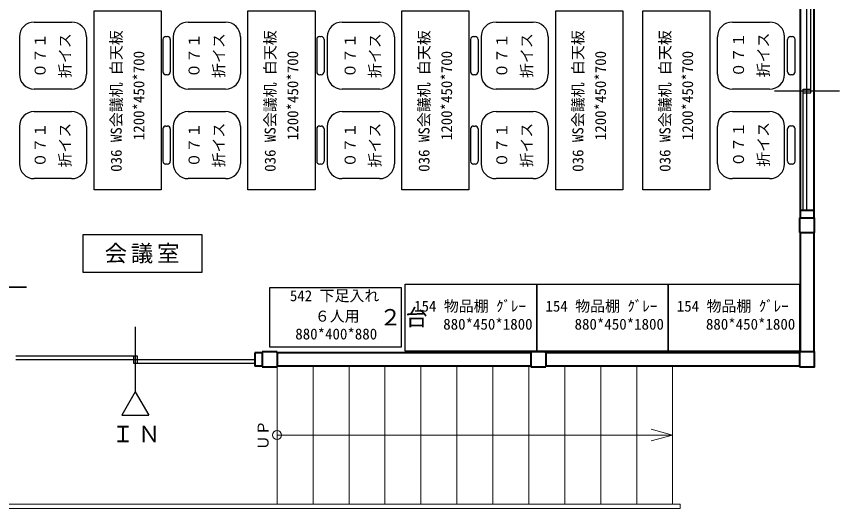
# Model space of a CAD drawing. Units: millimetres at full size, sheet at 1:50; details may follow other scales. Extents: x -8655 to 8652, y -6913 to 6546.
# Drawn here: x 2009 to 7524, y -113 to 3186 of the extents above; entities that cross this region are included whole.
import ezdxf
from ezdxf.enums import TextEntityAlignment as Align

# ---------------------------------------------------------------- set-up
doc = ezdxf.new("R2010")
doc.units = ezdxf.units.MM
doc.header["$LTSCALE"] = 50
for name, color, linetype, lineweight in [('0-2', 2, 'Continuous', 40), ('0-3', 7, 'Continuous', 25), ('0-F', 4, 'Continuous', 18)]:
    doc.layers.add(name, color=color, linetype=linetype, lineweight=lineweight)
doc.styles.add('ＭＳ ゴシック', font='')
doc.styles.get('ＭＳ ゴシック').set_extended_font_data('MS Gothic')

msp = doc.modelspace()

# ---------------------------------------------------------------- linework, layer by layer
at = {"layer": '0-2'}
for p, q in [((7260.47, 3536.58), (7260.47, 1836.58)), ((7350.47, 3536.58), (7350.47, 1836.58)), ((7260.47, 1886.58), (7350.47, 1886.58)), ((7260.47, 1836.58), (7255.47, 1836.58)), ((7255.47, 1836.58), (7255.47, 1736.58)), ((7355.47, 1736.58), (7355.47, 1836.58)), ((7260.47, 1736.58), (7255.47, 1736.58)), ((7260.47, 1736.58), (7260.47, 936.58)), ((7350.47, 1736.58), (7350.47, 936.58)), ((3605.47, 931.58), (3605.47, 841.58)), ((3655.47, 931.58), (3605.47, 931.58)), ((3655.47, 931.58), (3655.47, 936.58)), ((3755.47, 936.58), (3655.47, 936.58)), ((3755.47, 931.58), (3755.47, 936.58)), ((5455.47, 931.58), (3755.47, 931.58)), ((5455.47, 931.58), (5455.47, 936.58)), ((5555.47, 936.58), (5455.47, 936.58)), ((5555.47, 931.58), (5555.47, 936.58)), ((7255.47, 931.58), (5555.47, 931.58)), ((3655.47, 841.58), (3605.47, 841.58)), ((3655.47, 836.58), (3755.47, 836.58)), ((5455.47, 841.58), (3755.47, 841.58)), ((5455.47, 836.58), (5555.47, 836.58)), ((7255.47, 841.58), (5555.47, 841.58))]:
    msp.add_line(p, q, dxfattribs=at)
at = {"layer": '0-2', "color": 7, "lineweight": 25}
for p, q in [((7305.47, 1886.58), (7305.47, 3486.58)), ((7330.47, 2674.08), (7330.47, 3486.58)), ((7087.34, 2686.58), (7523.59, 2686.58)), ((7280.47, 1886.58), (7280.47, 2699.08)), ((7280.47, 2699.08), (7330.47, 2699.08)), ((7280.47, 2674.08), (7330.47, 2674.08)), ((2805.47, 1104.71), (2805.47, 668.46)), ((2005.46, 911.58), (2817.97, 911.58)), ((2005.46, 886.58), (3605.47, 886.58)), ((2792.97, 911.58), (2792.97, 861.58)), ((2817.97, 911.58), (2817.97, 861.58)), ((2792.97, 861.58), (3605.47, 861.58))]:
    msp.add_line(p, q, dxfattribs=at)
at = {"layer": '0-2', "color": 3, "lineweight": 35}
msp.add_line((1785.03, 1371.58), (2076.64, 1371.58), dxfattribs=at)
at = {"layer": '0-2', "color": 4, "lineweight": 18}
for p, q in [((3755.47, 836.58), (3755.47, -83.42)), ((3996.37, 837.04), (3996.37, -83.42)), ((4237.28, 837.49), (4237.28, -83.42)), ((4478.19, 837.95), (4478.19, -83.42)), ((4719.1, 838.4), (4719.1, -83.42)), ((4960.01, 838.86), (4960.01, -83.42)), ((5200.92, 839.31), (5200.92, -83.42)), ((5441.83, 839.77), (5441.83, -83.42)), ((5682.74, 840.22), (5682.74, -83.42)), ((5923.65, 840.67), (5923.65, -83.42)), ((6164.56, 841.13), (6164.56, -83.42)), ((6405.47, 841.58), (6405.47, -83.42)), ((6405.47, 379.08), (6260.58, 417.91)), ((3755.47, 379.08), (6405.47, 379.08)), ((6405.47, 379.08), (6260.58, 340.26)), ((-6244.53, -113.42), (6455.47, -113.42))]:
    msp.add_line(p, q, dxfattribs=at)
at = {"layer": '0-2'}
for points in [[(7260.47, 1836.58), (7350.47, 1836.58), (7355.47, 1836.58)], [(7260.47, 1736.58), (7350.47, 1736.58), (7355.47, 1736.58)], [(3655.47, 931.58), (3655.47, 841.58), (3655.47, 836.58)], [(3755.47, 931.58), (3755.47, 841.58), (3755.47, 836.58)], [(5455.47, 931.58), (5455.47, 841.58), (5455.47, 836.58)], [(5555.47, 931.58), (5555.47, 841.58), (5555.47, 836.58)]]:
    msp.add_lwpolyline(points, dxfattribs=at)
msp.add_lwpolyline([(7255.47, 836.58), (7355.47, 836.58), (7355.47, 936.58), (7255.47, 936.58)], close=True, dxfattribs=at)
at = {"layer": '0-2', "color": 4, "lineweight": 18}
msp.add_lwpolyline([(-6244.53, -83.42), (6455.47, -83.42), (6455.47, -113.42)], dxfattribs=at)
msp.add_circle((3755.47, 379.08), 30, dxfattribs=at)
at = {"layer": '0-3'}
for p, q in [((2128.78, 3148.37), (2378.78, 3148.37)), ((3159.84, 3148.37), (3409.84, 3148.37)), ((4190.91, 3148.37), (4440.91, 3148.37)), ((5221.97, 3148.37), (5471.97, 3148.37)), ((6805.4, 3148.37), (7055.4, 3148.37)), ((2028.78, 3048.37), (2028.78, 2798.37)), ((2478.78, 3048.37), (2478.78, 2798.37)), ((3009.85, 3051.37), (3019.84, 3051.37)), ((3059.84, 3048.37), (3059.84, 2798.37)), ((3509.85, 3048.37), (3509.85, 2798.37)), ((4040.91, 3051.37), (4050.91, 3051.37)), ((4090.91, 3048.37), (4090.91, 2798.37)), ((4540.91, 3048.37), (4540.91, 2798.37)), ((5071.97, 3051.37), (5081.97, 3051.37)), ((5121.97, 3048.37), (5121.97, 2798.37)), ((5571.97, 3048.37), (5571.97, 2798.37)), ((6705.4, 2798.37), (6705.4, 3048.37)), ((7155.4, 2798.37), (7155.4, 3048.37)), ((7195.4, 3051.5), (7205.4, 3051.5)), ((2989.84, 3031.37), (2989.84, 2815.25)), ((3039.85, 3031.37), (3039.85, 2815.25)), ((4020.91, 3031.37), (4020.91, 2815.25)), ((4070.91, 3031.37), (4070.91, 2815.25)), ((5051.97, 3031.37), (5051.97, 2815.25)), ((5101.97, 3031.37), (5101.97, 2815.25)), ((7175.4, 2815.37), (7175.4, 3031.5)), ((7225.4, 2815.37), (7225.4, 3031.5)), ((3019.84, 2795.25), (3009.85, 2795.25)), ((4050.91, 2795.25), (4040.91, 2795.25)), ((5081.97, 2795.25), (5071.97, 2795.25)), ((7205.4, 2795.37), (7195.4, 2795.37)), ((2378.78, 2698.37), (2128.78, 2698.37)), ((3409.84, 2698.37), (3159.84, 2698.37)), ((4440.91, 2698.37), (4190.91, 2698.37)), ((5471.97, 2698.37), (5221.97, 2698.37)), ((7055.4, 2698.37), (6805.4, 2698.37)), ((2128.78, 2548.37), (2378.78, 2548.37)), ((3159.84, 2548.37), (3409.84, 2548.37)), ((4190.91, 2548.37), (4440.91, 2548.37)), ((5221.97, 2548.37), (5471.97, 2548.37)), ((6805.4, 2548.37), (7055.4, 2548.37)), ((2028.78, 2448.37), (2028.78, 2198.37)), ((2478.78, 2448.37), (2478.78, 2198.37)), ((2989.84, 2431.37), (2989.84, 2215.25)), ((3009.85, 2451.37), (3019.84, 2451.37)), ((3039.85, 2431.37), (3039.85, 2215.25)), ((3059.84, 2448.37), (3059.84, 2198.37)), ((3509.85, 2448.37), (3509.85, 2198.37)), ((4020.91, 2431.37), (4020.91, 2215.25)), ((4040.91, 2451.37), (4050.91, 2451.37)), ((4070.91, 2431.37), (4070.91, 2215.25)), ((4090.91, 2448.37), (4090.91, 2198.37)), ((4540.91, 2448.37), (4540.91, 2198.37)), ((5051.97, 2431.37), (5051.97, 2215.25)), ((5071.97, 2451.37), (5081.97, 2451.37)), ((5101.97, 2431.37), (5101.97, 2215.25)), ((5121.97, 2448.37), (5121.97, 2198.37)), ((5571.97, 2448.37), (5571.97, 2198.37)), ((6705.4, 2198.37), (6705.4, 2448.37)), ((7155.4, 2198.37), (7155.4, 2448.37)), ((7175.4, 2215.37), (7175.4, 2431.5)), ((7195.4, 2451.5), (7205.4, 2451.5)), ((7225.4, 2215.37), (7225.4, 2431.5)), ((3019.84, 2195.25), (3009.85, 2195.25)), ((4050.91, 2195.25), (4040.91, 2195.25)), ((5081.97, 2195.25), (5071.97, 2195.25)), ((7205.4, 2195.37), (7195.4, 2195.37)), ((2378.78, 2098.37), (2128.78, 2098.37)), ((3409.84, 2098.37), (3159.84, 2098.37)), ((4440.91, 2098.37), (4190.91, 2098.37)), ((5471.97, 2098.37), (5221.97, 2098.37)), ((7055.4, 2098.37), (6805.4, 2098.37))]:
    msp.add_line(p, q, dxfattribs=at)
for points in [[(2978.78, 2023.37), (2528.78, 2023.37), (2528.78, 3223.37), (2978.78, 3223.37)], [(4009.84, 2023.37), (3559.84, 2023.37), (3559.84, 3223.37), (4009.84, 3223.37)], [(5040.91, 2023.37), (4590.91, 2023.37), (4590.91, 3223.37), (5040.91, 3223.37)], [(6071.97, 2023.37), (5621.97, 2023.37), (5621.97, 3223.37), (6071.97, 3223.37)], [(6205.4, 3223.37), (6655.4, 3223.37), (6655.4, 2023.37), (6205.4, 2023.37)], [(4614.39, 940.91), (4614.39, 1390.91), (5494.39, 1390.91), (5494.39, 940.91)], [(5494.39, 940.91), (5494.39, 1390.91), (6374.39, 1390.91), (6374.39, 940.91)], [(6374.39, 940.91), (6374.39, 1390.91), (7254.39, 1390.91), (7254.39, 940.91)], [(3706.46, 969.29), (3706.46, 1369.29), (4586.46, 1369.29), (4586.46, 969.29)]]:
    msp.add_lwpolyline(points, close=True, dxfattribs=at)
for centre, radius, start, end in [((2128.78, 3048.37), 100, 90, 180), ((2378.78, 3048.37), 100, 0, 90), ((3159.84, 3048.37), 100, 90, 180), ((3409.84, 3048.37), 100, 0, 90), ((4190.91, 3048.37), 100, 90, 180), ((4440.91, 3048.37), 100, 0, 90), ((5221.97, 3048.37), 100, 90, 180), ((5471.97, 3048.37), 100, 0, 90), ((6805.4, 3048.37), 100, 90, 180), ((7055.4, 3048.37), 100, 0, 90), ((3009.85, 3031.37), 20, 90, 180), ((3019.84, 3031.37), 20, 0, 90), ((4040.91, 3031.37), 20, 90, 180), ((4050.91, 3031.37), 20, 0, 90), ((5071.97, 3031.37), 20, 90, 180), ((5081.97, 3031.37), 20, 0, 90), ((7195.4, 3031.5), 20, 90, 180), ((7205.4, 3031.5), 20, 0, 90), ((3009.85, 2815.25), 20, 180, 270), ((3019.84, 2815.25), 20, 270, 0), ((4040.91, 2815.25), 20, 180, 270), ((4050.91, 2815.25), 20, 270, 0), ((5071.97, 2815.25), 20, 180, 270), ((5081.97, 2815.25), 20, 270, 0), ((7195.4, 2815.37), 20, 180, 270), ((7205.4, 2815.37), 20, 270, 0), ((2128.78, 2798.37), 100, 180, 270), ((2378.78, 2798.37), 100, 270, 0), ((3159.84, 2798.37), 100, 180, 270), ((3409.84, 2798.37), 100, 270, 0), ((4190.91, 2798.37), 100, 180, 270), ((4440.91, 2798.37), 100, 270, 0), ((5221.97, 2798.37), 100, 180, 270), ((5471.97, 2798.37), 100, 270, 0), ((6805.4, 2798.37), 100, 180, 270), ((7055.4, 2798.37), 100, 270, 0), ((2128.78, 2448.37), 100, 90, 180), ((2378.78, 2448.37), 100, 0, 90), ((3159.84, 2448.37), 100, 90, 180), ((3409.84, 2448.37), 100, 0, 90), ((4190.91, 2448.37), 100, 90, 180), ((4440.91, 2448.37), 100, 0, 90), ((5221.97, 2448.37), 100, 90, 180), ((5471.97, 2448.37), 100, 0, 90), ((6805.4, 2448.37), 100, 90, 180), ((7055.4, 2448.37), 100, 0, 90), ((3009.85, 2431.37), 20, 90, 180), ((3019.84, 2431.37), 20, 0, 90), ((4040.91, 2431.37), 20, 90, 180), ((4050.91, 2431.37), 20, 0, 90), ((5071.97, 2431.37), 20, 90, 180), ((5081.97, 2431.37), 20, 0, 90), ((7195.4, 2431.5), 20, 90, 180), ((7205.4, 2431.5), 20, 0, 90), ((3009.85, 2215.25), 20, 180, 270), ((3019.84, 2215.25), 20, 270, 0), ((4040.91, 2215.25), 20, 180, 270), ((4050.91, 2215.25), 20, 270, 0), ((5071.97, 2215.25), 20, 180, 270), ((5081.97, 2215.25), 20, 270, 0), ((7195.4, 2215.37), 20, 180, 270), ((7205.4, 2215.37), 20, 270, 0), ((2128.78, 2198.37), 100, 180, 270), ((2378.78, 2198.37), 100, 270, 0), ((3159.84, 2198.37), 100, 180, 270), ((3409.84, 2198.37), 100, 270, 0), ((4190.91, 2198.37), 100, 180, 270), ((4440.91, 2198.37), 100, 270, 0), ((5221.97, 2198.37), 100, 180, 270), ((5471.97, 2198.37), 100, 270, 0), ((6805.4, 2198.37), 100, 180, 270), ((7055.4, 2198.37), 100, 270, 0)]:
    msp.add_arc(centre, radius, start, end, dxfattribs=at)
at = {"layer": '0-F', "color": 7, "lineweight": 25}
for p, q in [((2805.47, 668.46), (2714.91, 511.62)), ((2805.47, 668.46), (2896.02, 511.62)), ((2714.91, 511.62), (2896.02, 511.62))]:
    msp.add_line(p, q, dxfattribs=at)
msp.add_lwpolyline([(2454.26, 1470.71), (3254.26, 1470.71), (3254.26, 1720.71), (2454.26, 1720.71)], close=True, dxfattribs=at)

# ---------------------------------------------------------------- texts
at = {"layer": '0-2', "color": 4, "style": 'ＭＳ ゴシック'}
msp.add_text('ＵＰ', height=73.31, rotation=90, dxfattribs=at).set_placement((3719.99, 277.8), align=Align.BOTTOM_LEFT)
at = {"layer": '0-3', "color": 4, "style": 'ＭＳ ゴシック'}
for s, p in [('036 WS会議机 白天板', (2736.13, 2144.18)), ('036 WS会議机 白天板', (3767.19, 2144.18)), ('036 WS会議机 白天板', (4798.25, 2144.18)), ('036 WS会議机 白天板', (5829.31, 2144.18)), ('036 WS会議机 白天板', (6412.75, 2144.18)), ('０７１', (2226.48, 2773.51)), ('折イス', (2392.42, 2773.51)), ('０７１', (3257.55, 2773.51)), ('折イス', (3423.49, 2773.51)), ('０７１', (4303.17, 2773.51)), ('折イス', (4469.11, 2773.51)), ('０７１', (5319.67, 2773.51)), ('折イス', (5485.61, 2773.51)), ('０７１', (6905.65, 2777.95)), ('折イス', (7071.59, 2777.95)), ('1200*450*700', (2887.66, 2356.4)), ('1200*450*700', (3918.72, 2356.4)), ('1200*450*700', (4949.79, 2356.4)), ('1200*450*700', (5980.85, 2356.4)), ('1200*450*700', (6564.28, 2356.4)), ('０７１', (2226.48, 2173.51)), ('折イス', (2392.42, 2173.51)), ('０７１', (3257.55, 2173.51)), ('折イス', (3423.49, 2173.51)), ('０７１', (4303.17, 2173.51)), ('折イス', (4469.11, 2173.51)), ('０７１', (5319.67, 2173.51)), ('折イス', (5485.61, 2173.51)), ('０７１', (6905.65, 2177.95)), ('折イス', (7071.59, 2177.95))]:
    msp.add_text(s, height=73.31, rotation=90, dxfattribs=at).set_placement(p, align=Align.BOTTOM_LEFT)
for s, p in [('542 下足入れ', (3840.76, 1254.74)), ('154 物品棚 ｸﾞﾚｰ', (4673.19, 1184.89)), ('154 物品棚 ｸﾞﾚｰ', (5553.19, 1184.89)), ('154 物品棚 ｸﾞﾚｰ', (6433.19, 1184.89)), ('６人用', (4007.85, 1118.01)), ('880*450*1800', (4868.44, 1064.02)), ('880*450*1800', (5748.44, 1064.02)), ('880*450*1800', (6628.44, 1064.02)), ('880*400*880', (3877.15, 998.38))]:
    msp.add_text(s, height=73.31, dxfattribs=at).set_placement(p, align=Align.BOTTOM_LEFT)
at = {"layer": '0-3', "insert": (4439.39, 1102.04), "char_height": 110, "attachment_point": 7, "style": 'ＭＳ ゴシック'}
msp.add_mtext('\\T1.17;２台', dxfattribs=at)
at = {"layer": '0-F', "color": 7, "char_height": 110, "attachment_point": 7, "style": 'ＭＳ ゴシック'}
for s, insert in [('\\T1.17;会議室', (2599.75, 1529.44)), ('\\T1.17;ＩＮ', (2647.84, 331.3))]:
    msp.add_mtext(s, dxfattribs=dict(at, insert=insert))

doc.saveas('drawing.dxf')
